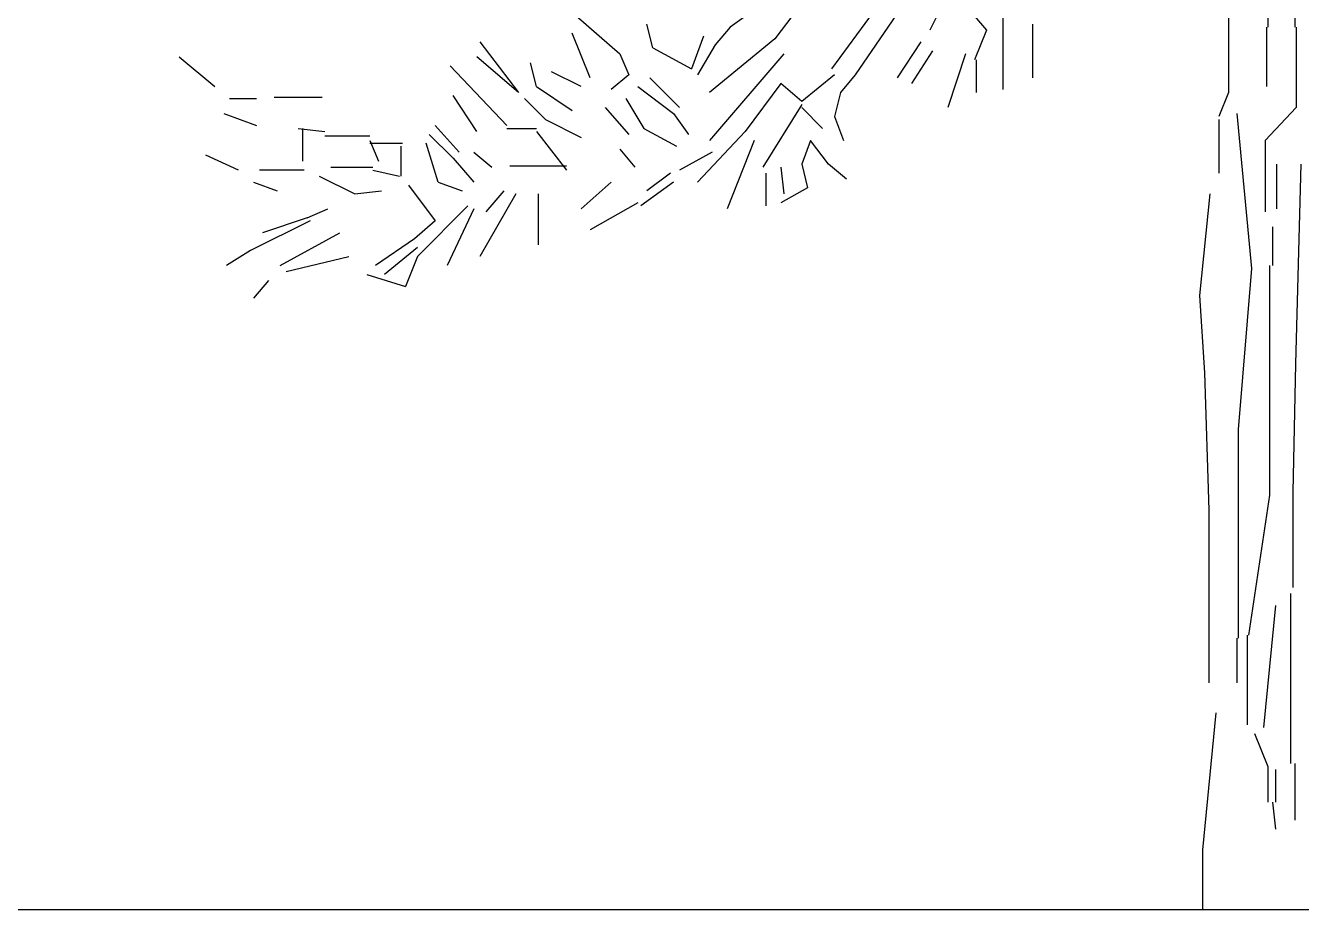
# Model space of a CAD drawing. Header units: millimetres. Extents: x 79741 to 173011, y 86123 to 135501.
# Drawn here: x 120055 to 122190, y 92922 to 94400 of the extents above; entities that cross this region are included whole.
import ezdxf

# ---------------------------------------------------------------- set-up
doc = ezdxf.new("R2010")
doc.units = ezdxf.units.MM
doc.layers.add('www.cad-blocks.net', color=7, linetype='Continuous')

# ---------------------------------------------------------------- blocks, each defined once
blk = doc.blocks.new('A$C53ED0D15')
at = {"linetype": 'Continuous'}
for p, q in [((2420.8, 1590.6), (2420.8, 1475.9)), ((2311.1, 1570.6), (2309.8, 1470.9)), ((2375.9, 1570.6), (2375.9, 1475.9)), ((1171.7, 1535.7), (1291.4, 1431)), ((1510.8, 1500.8), (1475.9, 1475.9)), ((1510.8, 1500.8), (1475.9, 1475.9)), ((1580.6, 1495.8), (1550.7, 1456)), ((1715.2, 1500.8), (1645.4, 1406.1)), ((1715.2, 1500.8), (1645.4, 1406.1)), ((1760.1, 1505.8), (1685.3, 1396.1)), ((1829.9, 1510.8), (1810, 1470.9)), ((1874.8, 1505.8), (1904.7, 1470.9)), ((1346.3, 1441), (1336.3, 1480.9)), ((1346.3, 1441), (1336.3, 1480.9)), ((1475.9, 1475.9), (1451, 1446)), ((1932.1, 1490.9), (1932.1, 1371.2)), ((1982, 1480.9), (1982, 1391.1)), ((2373.4, 1475.9), (2373.4, 1376.2)), ((2373.4, 1475.9), (2373.4, 1376.2)), ((2373.4, 1475.9), (2373.4, 1376.2)), ((2373.4, 1475.9), (2373.4, 1376.2)), ((2423.3, 1475.9), (2423.3, 1341.3)), ((2423.3, 1475.9), (2423.3, 1341.3)), ((2423.3, 1475.9), (2423.3, 1341.3)), ((2423.3, 1475.9), (2423.3, 1341.3)), ((1241.5, 1391.1), (1211.6, 1465.9)), ((1431, 1460.9), (1411.1, 1406.1)), ((1550.7, 1456), (1441, 1366.2)), ((1904.7, 1470.9), (1884.8, 1421.1)), ((2309.8, 1470.9), (2309.8, 1366.2)), ((1057.1, 1451), (1121.9, 1366.2)), ((1057.1, 1451), (1121.9, 1366.2)), ((1057.1, 1451), (1121.9, 1366.2)), ((1057.1, 1451), (1121.9, 1366.2)), ((1057.1, 1451), (1121.9, 1366.2)), ((1291.4, 1431), (1306.4, 1396.1)), ((1346.3, 1441), (1411.1, 1406.1)), ((1451, 1446), (1421, 1396.1)), ((1565.7, 1431), (1441, 1286.4)), ((1795, 1451), (1755.1, 1391.1)), ((1780, 1381.2), (1815, 1436)), ((1869.8, 1431), (1839.9, 1341.3)), ((553.5, 1426), (613.3, 1376.2)), ((1101.9, 1311.4), (1007.2, 1411.1)), ((1101.9, 1311.4), (1007.2, 1411.1)), ((1121.9, 1366.2), (1052.1, 1426)), ((1121.9, 1366.2), (1052.1, 1426)), ((1121.9, 1366.2), (1052.1, 1426)), ((1121.9, 1366.2), (1052.1, 1426)), ((1121.9, 1366.2), (1052.1, 1426)), ((1151.8, 1376.2), (1141.8, 1416.1)), ((1887.3, 1421.1), (1887.3, 1366.2)), ((1226.6, 1376.2), (1176.7, 1401.1)), ((1306.4, 1396.1), (1276.5, 1371.2)), ((1306.4, 1396.1), (1276.5, 1371.2)), ((1306.4, 1396.1), (1276.5, 1371.2)), ((1306.4, 1396.1), (1276.5, 1371.2)), ((1306.4, 1396.1), (1276.5, 1371.2)), ((1341.3, 1391.1), (1391.1, 1341.3)), ((1650.4, 1396.1), (1595.6, 1351.2)), ((1685.3, 1396.1), (1660.4, 1366.2)), ((1151.8, 1376.2), (1211.6, 1336.3)), ((1151.8, 1376.2), (1211.6, 1336.3)), ((1151.8, 1376.2), (1211.6, 1336.3)), ((1151.8, 1376.2), (1211.6, 1336.3)), ((1151.8, 1376.2), (1211.6, 1336.3)), ((1151.8, 1376.2), (1211.6, 1336.3)), ((1151.8, 1376.2), (1211.6, 1336.3)), ((1321.3, 1376.2), (1381.2, 1331.3)), ((1321.3, 1376.2), (1381.2, 1331.3)), ((1321.3, 1376.2), (1381.2, 1331.3)), ((1560.7, 1381.2), (1500.8, 1301.4)), ((1595.6, 1351.2), (1560.7, 1381.2)), ((638.2, 1356.2), (683.1, 1356.2)), ((713, 1358.7), (792.8, 1358.7)), ((1052.1, 1301.4), (1012.2, 1361.2)), ((1131.9, 1356.2), (1166.7, 1321.3)), ((1301.4, 1356.2), (1331.3, 1306.4)), ((1301.4, 1356.2), (1331.3, 1306.4)), ((1301.4, 1356.2), (1331.3, 1306.4)), ((1595.6, 1346.3), (1530.7, 1241.6)), ((1660.4, 1366.2), (1650.4, 1326.3)), ((2309.8, 1366.2), (2293.6, 1326.3)), ((628.3, 1331.3), (683.1, 1311.4)), ((1266.5, 1341.3), (1306.4, 1296.4)), ((1381.2, 1331.3), (1406.1, 1296.4)), ((1595.6, 1341.3), (1630.5, 1306.4)), ((1650.4, 1326.3), (1665.4, 1286.4)), ((2323.5, 1331.3), (2348.5, 1072)), ((2323.5, 1331.3), (2348.5, 1072)), ((2323.5, 1331.3), (2348.5, 1072)), ((2423.3, 1341.3), (2370.9, 1286.4)), ((752.9, 1306.4), (797.8, 1301.4)), ((760.4, 1306.4), (760.4, 1251.5)), ((982.3, 1311.4), (1022.2, 1266.5)), ((1101.9, 1306.4), (1151.8, 1306.4)), ((1166.7, 1321.3), (1226.6, 1291.4)), ((1331.3, 1306.4), (1386.2, 1276.5)), ((1331.3, 1306.4), (1386.2, 1276.5)), ((2293.6, 1321.3), (2293.6, 1231.6)), ((2293.6, 1321.3), (2293.6, 1231.6)), ((2293.6, 1321.3), (2293.6, 1231.6)), ((797.8, 1293.9), (872.6, 1293.9)), ((872.6, 1286.4), (887.5, 1251.5)), ((872.6, 1281.4), (927.4, 1281.4)), ((872.6, 1281.4), (927.4, 1281.4)), ((987.3, 1216.6), (967.3, 1281.4)), ((972.3, 1296.4), (1012.2, 1256.5)), ((1151.8, 1301.4), (1201.7, 1236.6)), ((1500.8, 1301.4), (1421, 1216.6)), ((1500.8, 1301.4), (1421, 1216.6)), ((1500.8, 1301.4), (1421, 1216.6)), ((1515.8, 1286.4), (1470.9, 1171.7)), ((1610.5, 1286.4), (1595.6, 1246.5)), ((1640.4, 1246.5), (1610.5, 1286.4)), ((2370.9, 1286.4), (2370.9, 1166.8)), ((653.2, 1236.6), (598.3, 1261.5)), ((653.2, 1236.6), (598.3, 1261.5)), ((924.9, 1276.5), (924.9, 1226.6)), ((924.9, 1276.5), (924.9, 1226.6)), ((924.9, 1276.5), (924.9, 1226.6)), ((924.9, 1276.5), (924.9, 1226.6)), ((1047.1, 1266.5), (1077, 1241.6)), ((1291.4, 1271.5), (1316.3, 1241.6)), ((1446, 1266.5), (1391.1, 1236.6)), ((1446, 1266.5), (1391.1, 1236.6)), ((1446, 1266.5), (1391.1, 1236.6)), ((807.8, 1241.6), (877.6, 1241.6)), ((807.8, 1241.6), (877.6, 1241.6)), ((1012.2, 1256.5), (1047.1, 1216.6)), ((1012.2, 1256.5), (1047.1, 1216.6)), ((1106.9, 1244), (1201.7, 1244)), ((1106.9, 1244), (1201.7, 1244)), ((1106.9, 1244), (1201.7, 1244)), ((1560.7, 1241.6), (1565.7, 1196.7)), ((1595.6, 1246.5), (1605.5, 1206.7)), ((1670.4, 1221.6), (1640.4, 1246.5)), ((2390.9, 1171.7), (2390.9, 1246.5)), ((2390.9, 1171.7), (2390.9, 1246.5)), ((2430.7, 1246.5), (2422, 912.5)), ((2430.7, 1246.5), (2422, 912.5)), ((762.9, 1236.6), (688.1, 1236.6)), ((787.8, 1226.6), (847.6, 1196.7)), ((787.8, 1226.6), (847.6, 1196.7)), ((877.6, 1236.6), (922.4, 1226.6)), ((1376.2, 1231.6), (1336.3, 1201.7)), ((1376.2, 1231.6), (1336.3, 1201.7)), ((1535.7, 1231.6), (1535.7, 1176.7)), ((1535.7, 1231.6), (1535.7, 1176.7)), ((678.1, 1216.6), (718, 1201.7)), ((847.6, 1196.7), (892.5, 1201.7)), ((847.6, 1196.7), (892.5, 1201.7)), ((937.4, 1211.6), (982.3, 1151.8)), ((987.3, 1216.6), (1027.1, 1201.7)), ((1116.9, 1196.7), (1057.1, 1092)), ((1116.9, 1196.7), (1057.1, 1092)), ((1116.9, 1196.7), (1057.1, 1092)), ((1096.9, 1201.7), (1067, 1166.8)), ((1154.3, 1196.7), (1154.3, 1111.9)), ((1276.5, 1216.6), (1226.6, 1171.7)), ((1276.5, 1216.6), (1226.6, 1171.7)), ((1381.2, 1216.6), (1326.3, 1176.7)), ((1605.5, 1206.7), (1560.7, 1181.7)), ((2278.7, 1196.7), (2261.2, 1027.1)), ((1037.1, 1176.7), (952.4, 1092)), ((1321.3, 1181.7), (1241.5, 1136.8)), ((767.9, 1156.8), (693.1, 1131.9)), ((767.9, 1156.8), (802.8, 1171.7)), ((767.9, 1156.8), (802.8, 1171.7)), ((767.9, 1156.8), (802.8, 1171.7)), ((767.9, 1156.8), (802.8, 1171.7)), ((1047.1, 1171.7), (1002.2, 1077)), ((1047.1, 1171.7), (1002.2, 1077)), ((772.9, 1151.8), (673.1, 1101.9)), ((723, 1077), (822.7, 1131.9)), ((982.3, 1151.8), (947.4, 1121.9)), ((2383.4, 1141.8), (2383.4, 1077)), ((947.4, 1121.9), (882.5, 1077)), ((673.1, 1101.9), (633.2, 1077)), ((733, 1067), (837.7, 1092)), ((952.4, 1106.9), (897.5, 1062)), ((952.4, 1092), (932.4, 1042.1)), ((2348.5, 1072), (2326, 802.8)), ((2378.4, 1077), (2378.4, 693.1)), ((2378.4, 1077), (2378.4, 693.1)), ((2378.4, 1077), (2378.4, 693.1)), ((703, 1052.1), (678.1, 1022.2)), ((867.6, 1062), (932.4, 1042.1)), ((2261.2, 1027.1), (2269.9, 897.5)), ((2269.9, 897.5), (2276.8, 668.1)), ((2422, 912.5), (2417.7, 698.1)), ((2422, 912.5), (2417.7, 698.1)), ((2326, 802.8), (2326, 453.7)), ((2378.4, 693.1), (2343.5, 458.7)), ((2378.4, 693.1), (2343.5, 458.7)), ((2378.4, 693.1), (2343.5, 458.7)), ((2417.7, 698.1), (2417.7, 538.5)), ((2417.7, 698.1), (2417.7, 538.5)), ((2276.8, 668.1), (2276.8, 378.9)), ((2413.3, 528.5), (2413.3, 244.3)), ((2388.4, 508.6), (2368.4, 304.2)), ((2323.5, 453.7), (2323.5, 378.9)), ((2323.5, 453.7), (2323.5, 378.9)), ((2341, 458.7), (2341, 309.1)), ((2341, 458.7), (2341, 309.1)), ((2288.6, 329.1), (2266.2, 99.7)), ((2353.5, 294.2), (2375.9, 239.3)), ((2375.9, 239.3), (2375.9, 179.5)), ((2420.8, 244.3), (2420.8, 149.6)), ((2388.4, 234.3), (2388.4, 179.5)), ((2383.4, 179.5), (2388.4, 134.6)), ((2266.2, 99.7), (2266.2, 0))]:
    blk.add_line(p, q, dxfattribs=at)
blk = doc.blocks.new('FORMAT')
at = {"layer": 'www.cad-blocks.net', "color": 155, "true_color": 0x546d8e}
blk.add_line((87199, 92921.8), (173011.2, 92921.8), dxfattribs=at)

msp = doc.modelspace()

# ---------------------------------------------------------------- block references
msp.add_blockref('A$C53ED0D15', (119757.9, 92921.8))
at = {"layer": 'www.cad-blocks.net'}
msp.add_blockref('FORMAT', (0, 0), dxfattribs=at)

doc.saveas('drawing.dxf')
